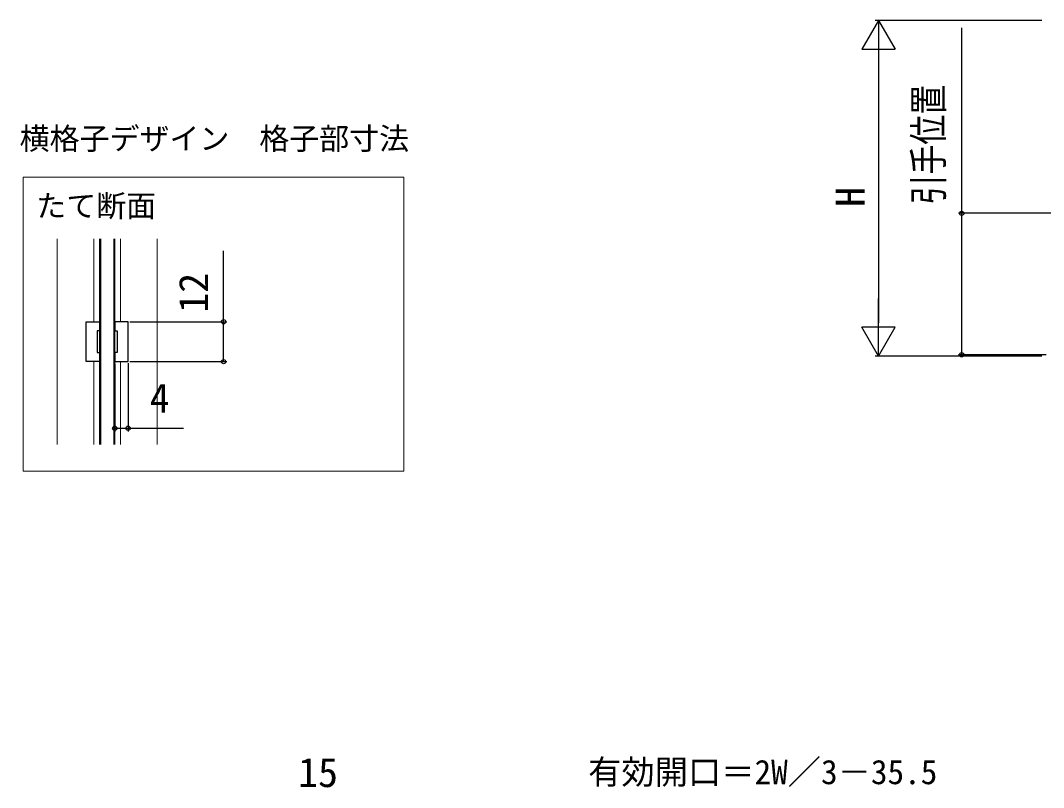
# Model space of a CAD drawing. Units: millimetres, scale not verified. Extents: x -525 to 525, y -786 to 782.
# Drawn here: x -157.1 to 150.2, y -249.3 to -18.8 of the extents above; entities that cross this region are included whole.
import ezdxf
from ezdxf.enums import TextEntityAlignment as Align

# ---------------------------------------------------------------- set-up
doc = ezdxf.new("R2010")
doc.units = ezdxf.units.MM
doc.header["$LTSCALE"] = 4
for name, color, linetype in [('0-1_USER1', 3, 'Continuous'), ('0-2_YKK_11', 7, 'Continuous'), ('0-4_YKK_13', 4, 'Continuous'), ('0-6_YKK_D', 6, 'Continuous')]:
    doc.layers.add(name, color=color, linetype=linetype)
doc.layers.add('0-3_YKK_12', color=2, linetype='Continuous', lineweight=18)
doc.styles.add('ＭＳ ゴシック', font='')
doc.styles.get('ＭＳ ゴシック').set_extended_font_data('MS Gothic')

msp = doc.modelspace()

# ---------------------------------------------------------------- linework, layer by layer
at = {"layer": '0-2_YKK_11'}
for points in [[(-137.389, -121.326), (-137.389, -109.326), (-133.389, -109.326), (-133.389, -112.026), (-134.089, -112.026), (-134.089, -118.626), (-133.389, -118.626), (-133.389, -121.326)], [(-124.789, -121.326), (-124.789, -109.326), (-128.789, -109.326), (-128.789, -112.026), (-128.089, -112.026), (-128.089, -118.626), (-128.789, -118.626), (-128.789, -121.326)]]:
    msp.add_lwpolyline(points, close=True, dxfattribs=at)
at = {"layer": '0-3_YKK_12'}
for p, q in [((-146.089, -84.415), (-146.089, -146.236)), ((-135.089, -84.415), (-135.089, -109.326)), ((-133.389, -84.415), (-133.389, -146.236)), ((-128.789, -84.415), (-128.789, -146.236)), ((-127.089, -84.415), (-127.089, -109.326)), ((-116.089, -84.415), (-116.089, -146.236)), ((-135.089, -121.326), (-135.089, -146.236)), ((-127.089, -121.326), (-127.089, -146.236))]:
    msp.add_line(p, q, dxfattribs=at)
msp.add_lwpolyline([(-156.279, -65.92), (-41.919, -65.92), (-41.919, -154.231), (-156.279, -154.231)], close=True, dxfattribs=at)
at = {"layer": '0-4_YKK_13'}
for p, q in [((-133.089, -84.415), (-133.089, -146.236)), ((-129.089, -84.415), (-129.089, -146.236))]:
    msp.add_line(p, q, dxfattribs=at)
at = {"layer": '0-6_YKK_D'}
for p, q in [((100.7, -18.8), (95.7, -27.46)), ((149.75, -18.8), (99.7, -18.8)), ((100.7, -18.8), (105.7, -27.46)), ((100.7, -18.8), (100.7, -36.12)), ((95.7, -27.46), (105.7, -27.46)), ((100.7, -28.8), (100.7, -109.65)), ((152.75, -76.75), (124.7, -76.75)), ((100.7, -119.65), (100.7, -102.329)), ((-124.289, -109.326), (-95.089, -109.326)), ((100.7, -119.65), (95.7, -110.99)), ((105.7, -110.99), (95.7, -110.99)), ((100.7, -119.65), (105.7, -110.99)), ((149.75, -119.65), (99.7, -119.65)), ((151.05, -119.25), (124.7, -119.25)), ((-128.789, -122.026), (-128.789, -142.326)), ((-124.789, -121.826), (-124.789, -142.326)), ((-124.289, -121.326), (-95.089, -121.326))]:
    msp.add_line(p, q, dxfattribs=at)
for points in [[(125.7, -119.25), (125.7, -76.75), (125.7, -21.035)], [(-96.089, -121.326), (-96.089, -109.326), (-96.089, -88.049)], [(-128.789, -141.326), (-124.789, -141.326), (-108.121, -141.326)]]:
    msp.add_lwpolyline(points, dxfattribs=at)
for centre in [(125.7, -76.75), (-96.089, -109.326), (125.7, -119.25), (-96.089, -121.326), (-128.789, -141.326), (-124.789, -141.326)]:
    msp.add_circle(centre, 0.637, dxfattribs=at)

# ---------------------------------------------------------------- texts
at = {"layer": '0-1_USER1', "style": 'ＭＳ ゴシック'}
for s, p in [('横格子デザイン\u3000格子部寸法', (-157.358, -59.573)), ('たて断面', (-152.358, -79.775))]:
    msp.add_text(s, height=6.598, dxfattribs=at).set_placement(p, align=Align.BOTTOM_LEFT)
at = {"layer": '0-6_YKK_D', "style": 'ＭＳ ゴシック', "width": 0.75}
msp.add_text('引手位置', height=8.798, rotation=90, dxfattribs=at).set_placement((122.7, -74.132), align=Align.BOTTOM_LEFT)
at = {"layer": '0-6_YKK_D', "style": 'ＭＳ ゴシック'}
for s, p in [('H', (99.2, -74.816)), ('12', (-98.089, -106.617))]:
    msp.add_text(s, height=8.798, rotation=90, dxfattribs=at).set_placement(p, align=Align.BOTTOM_LEFT)
for s, height, p in [('4', 8.798, (-118.303, -139.326)), ('15', 8.798, (-73.693, -251.8)), ('有効開口＝2W／3－35.5', 7.331, (13.431, -250.493))]:
    msp.add_text(s, height=height, dxfattribs=at).set_placement(p, align=Align.BOTTOM_LEFT)

doc.saveas('drawing.dxf')
